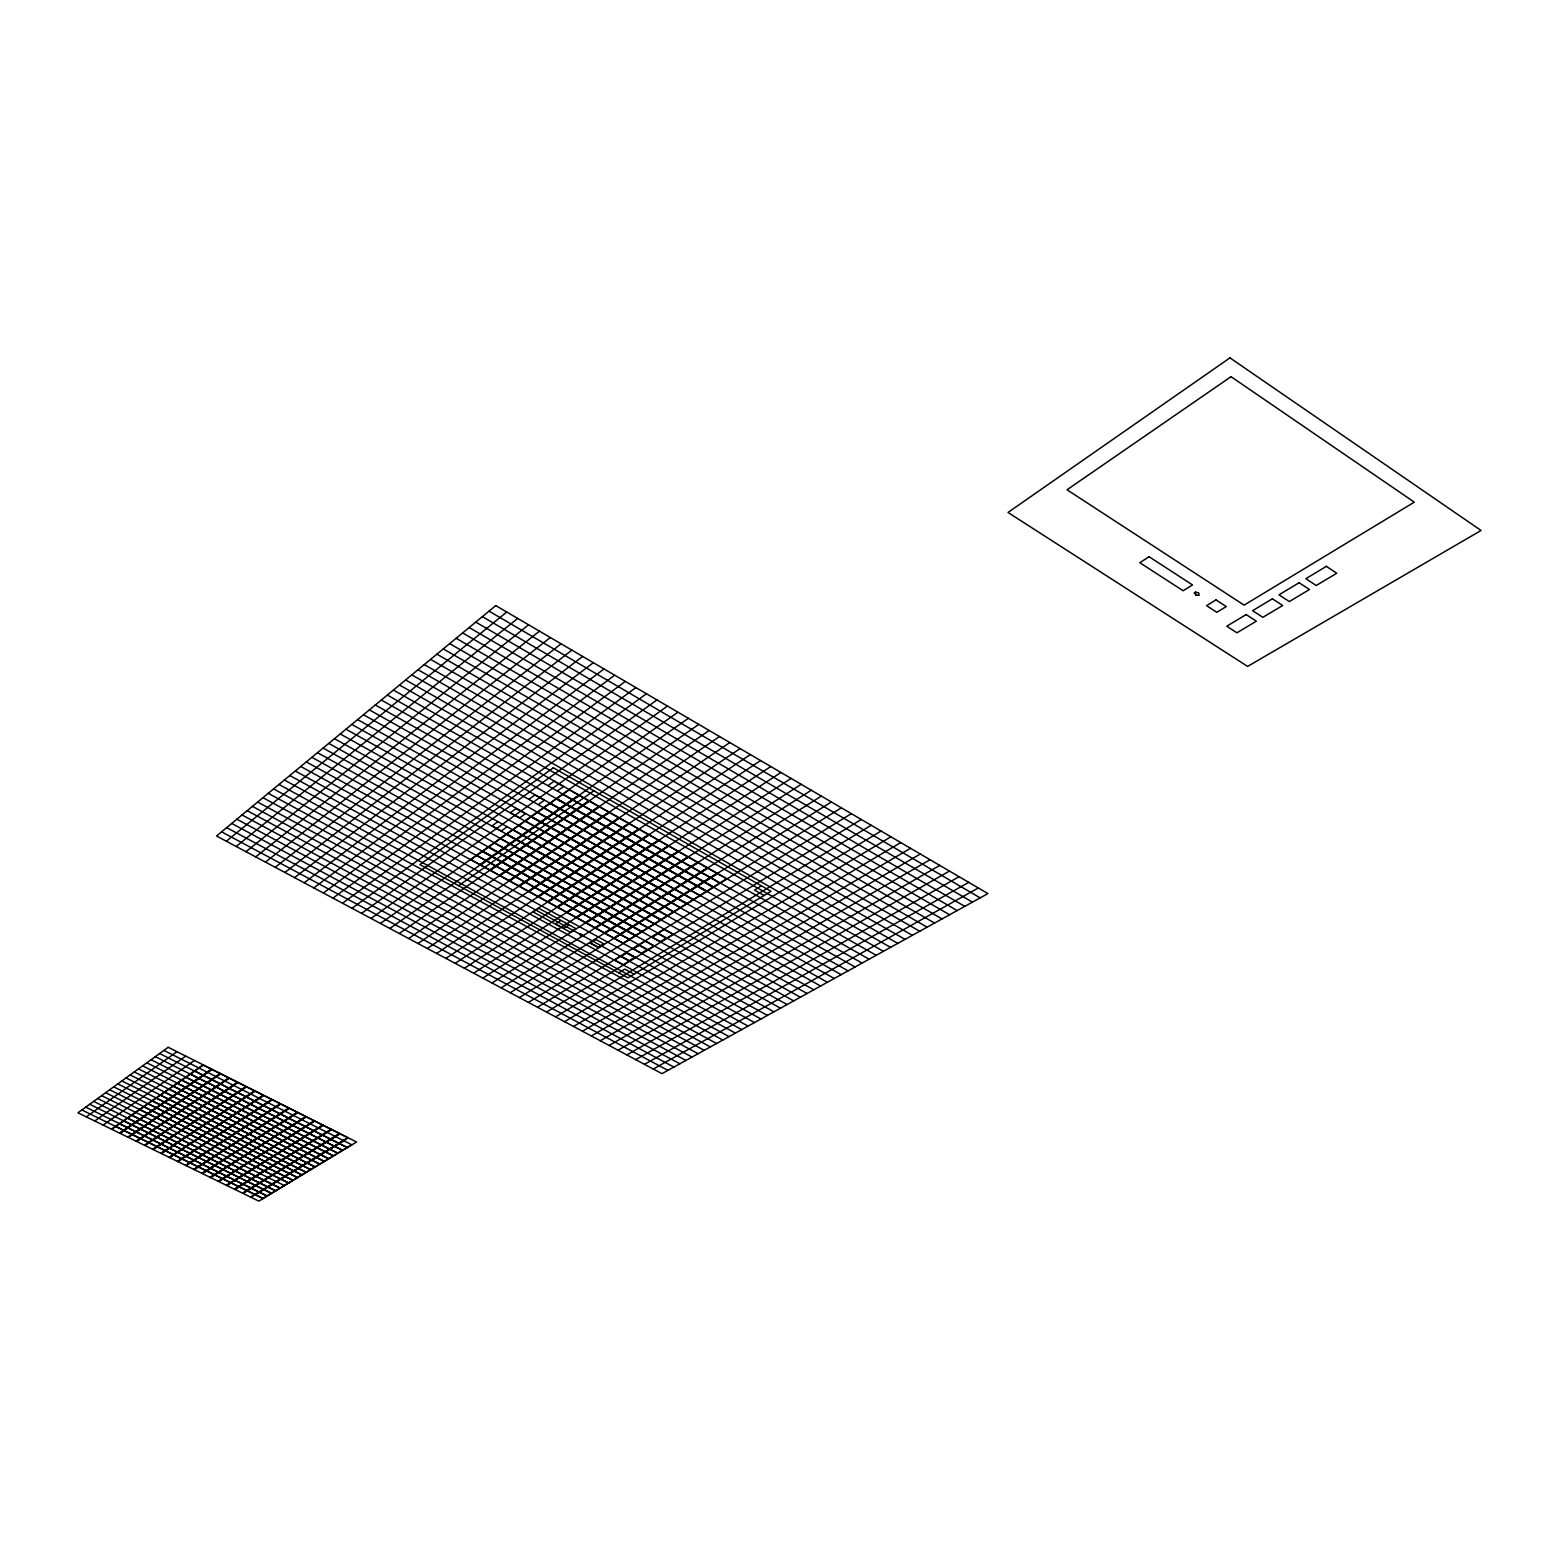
<?xml version="1.0" encoding="UTF-8"?>
<svg xmlns="http://www.w3.org/2000/svg" width="1559" height="1559" viewBox="0 0 1559 1559"><rect width="100%" height="100%" fill="white"/><g stroke="black" fill="none" stroke-linecap="round" stroke-linejoin="round"><path stroke-width="1.5" d="M226.367 841.236L506.733 612.024M236.189 846.479L517.666 618.416M245.971 851.701L528.579 624.808M255.734 856.904L539.453 631.161M265.478 862.108L550.288 637.514M275.202 867.291L561.104 643.848M284.888 872.475L571.88 650.142M294.554 877.62L582.618 656.436M304.2 882.764L593.336 662.711M313.827 887.909L604.015 668.947M323.415 893.015L614.675 675.183M332.983 898.12L625.295 681.4M342.532 903.226L635.877 687.597M352.042 908.293L646.439 693.774M168.216 1047.297L77.95 1112.795L258.833 1201.132L356.602 1142.006L168.197 1047.278M361.552 913.36L656.963 699.933M86.349 1116.887L176.966 1051.701M497.711 821.788L492.02 825.861L501.277 830.986L506.967 826.933M529.066 799.221L534.951 794.993L544.344 800.274L538.44 804.483M548.086 785.541L554.088 781.234L563.54 786.574L557.518 790.861M371.023 918.426L667.466 706.071M94.748 1120.999L185.716 1056.086M380.474 923.454L677.931 712.21M476.45 855.696L470.935 859.613L480.036 864.602L485.57 860.704M494.768 842.698L500.4 838.703L509.579 843.789L503.927 847.784M500.809 838.411L506.48 834.396L515.678 839.502L509.988 843.497M512.58 830.051L506.87 834.104L516.087 839.21L521.817 835.176M519.147 825.393L524.915 821.301M537.816 812.142L543.682 807.971L553.016 813.194L547.112 817.345M544.11 807.659L550.015 803.47L559.369 808.731L553.445 812.902M563.228 794.096L569.249 789.809L578.662 795.129L572.621 799.397M103.128 1125.072L194.446 1060.49M528.384 830.538L534.191 826.465M389.886 928.482L688.376 718.309M486.213 861.075L480.679 864.953L489.76 869.941L495.294 866.063M504.59 848.135L510.241 844.16L519.4 849.226L513.729 853.202M510.65 843.867L516.341 839.853L525.519 844.959L519.81 848.953M522.479 835.546L516.75 839.58L525.929 844.666L531.677 840.671M529.047 830.908L534.834 826.835M547.774 817.734L553.679 813.584L562.974 818.787L557.07 822.918M554.108 813.272L560.032 809.102L569.366 814.344L563.403 818.494M573.283 799.767L579.324 795.519L588.717 800.819L582.657 805.048M111.469 1129.164L203.157 1064.855M458.599 885.687L593.901 790.783M111.878 1129.203L115.58 1126.611M119.829 1123.63L123.551 1121.018M127.838 1118.017L131.619 1115.367M135.672 1112.522L131.872 1115.192L139.725 1119.05L143.525 1116.4M135.925 1112.346L139.745 1109.677L147.618 1113.555L143.798 1116.205M140.018 1109.482L143.837 1106.812L151.73 1110.71L147.891 1113.36M144.11 1106.617L147.949 1103.928M152.08 1101.024L148.222 1103.733L156.134 1107.631L160.012 1104.941M156.504 1097.906L160.402 1095.178L168.372 1099.134L164.455 1101.843M160.694 1094.983L164.611 1092.235L172.581 1096.191L168.645 1098.939M164.884 1092.041L168.82 1089.293M173.049 1086.311L169.093 1089.078L177.083 1093.054L181.058 1090.306M177.59 1083.135L181.585 1080.329M186.164 1077.113L190.198 1074.287M194.544 1071.247L190.49 1074.093L198.558 1078.126L202.631 1075.301M198.909 1068.188L194.836 1071.033L202.923 1075.086L206.996 1072.241M199.201 1067.973L203.294 1065.109L211.4 1069.182L207.289 1072.046M538.284 836.053L544.091 831.999M399.299 933.51L698.783 724.389M495.957 866.414L490.403 870.292L499.445 875.262L505.019 871.403M514.392 853.553L520.063 849.597L529.203 854.644L523.512 858.6M520.472 849.304L526.182 845.329L535.341 850.396L529.612 854.371M532.321 841.022L526.591 845.036L535.75 850.123L541.499 846.128M538.927 836.423L544.754 832.37M557.732 823.288L563.637 819.177L572.913 824.38L566.989 828.492M564.066 818.865L570.029 814.714L579.324 819.937L573.342 824.087M583.319 805.438L589.38 801.209L598.734 806.49L592.654 810.699M119.673 1133.003L123.375 1130.431M127.643 1127.469L131.385 1124.857M135.691 1121.856L139.472 1119.226M152.002 1110.515L155.861 1107.825M172.854 1095.996L176.81 1093.249M185.618 1087.13L189.613 1084.343M194.232 1081.147L198.266 1078.321M119.809 1133.237L211.849 1069.221M120.218 1133.276L123.941 1130.704M128.189 1127.742L131.93 1125.13M136.237 1122.149L140.018 1119.518M144.091 1116.673L140.291 1119.323L148.124 1123.182L151.944 1120.551M144.363 1116.497L148.183 1113.828L156.056 1117.706L152.217 1120.356M148.456 1113.652L152.295 1110.982L160.168 1114.86L156.329 1117.53M152.568 1110.787L156.426 1108.098M160.577 1105.214L156.699 1107.923L164.591 1111.82L168.489 1109.131M165.02 1102.135L168.937 1099.407L176.869 1103.343L172.952 1106.052M169.21 1099.212L173.146 1096.484L181.097 1100.44L177.161 1103.148M173.419 1096.289L177.375 1093.541M181.624 1090.579L177.648 1093.346L185.618 1097.302L189.613 1094.554M186.184 1087.422L190.198 1084.635M194.797 1081.42L198.85 1078.614M203.196 1075.574L199.143 1078.419L207.172 1082.433L211.264 1079.627M207.581 1072.534L203.488 1075.379L211.556 1079.413L215.668 1076.587M207.873 1072.339L211.985 1069.474L220.072 1073.547L215.96 1076.392M548.125 841.548L553.971 837.495M408.672 938.518L709.15 730.469M505.662 871.754L500.088 875.612L509.111 880.562L514.704 876.723M524.155 858.951L529.846 855.014L538.966 860.061L533.256 863.978M530.255 854.722L535.984 850.766L545.124 855.833L539.375 859.788M542.162 846.498L536.393 850.473L545.533 855.56L551.321 851.584M548.787 841.899L554.614 837.865M567.651 828.862L573.576 824.75L582.832 829.934L576.869 834.026M574.004 824.458L579.987 820.326L589.244 825.529L583.261 829.641M593.316 811.089L599.397 806.88L608.731 812.142L602.631 816.331M127.994 1137.076L131.716 1134.504M135.984 1131.561L139.745 1128.95M144.071 1125.988L147.852 1123.357M160.441 1114.685L164.319 1112.015M181.39 1100.245L185.346 1097.497M194.193 1091.397L198.207 1088.63M202.826 1085.434L206.899 1082.648M128.13 1137.291L220.521 1073.586M128.54 1137.349L132.262 1134.777M136.549 1131.815L140.31 1129.223M144.617 1126.261L148.417 1123.63M152.509 1120.824L148.69 1123.454L156.504 1127.293L160.343 1124.682M152.782 1120.629L156.602 1117.978L164.455 1121.856L160.616 1124.487M156.874 1117.803L160.733 1115.153L168.606 1119.031L164.728 1121.662M161.006 1114.958L164.884 1112.288M169.054 1109.404L165.157 1112.093L173.03 1115.991L176.946 1113.321M173.517 1106.325L177.434 1103.636L185.365 1107.553L181.429 1110.261M177.726 1103.441L181.662 1100.712L189.594 1104.649L185.638 1107.358M181.955 1100.518L185.911 1097.789M190.179 1094.847L186.203 1097.594L194.154 1101.55L198.149 1098.803M194.758 1091.69L198.773 1088.923M203.391 1085.727L207.464 1082.92M211.829 1079.919L207.756 1082.726L215.785 1086.74L219.877 1083.934M216.233 1076.879L212.121 1079.705L220.17 1083.739L224.301 1080.933M216.526 1076.684L220.657 1073.839L228.725 1077.893L224.593 1080.718M557.966 847.024L563.812 843.01M418.026 943.507L719.498 736.53M515.347 877.074L509.754 880.913L518.757 885.843L524.37 882.043M533.899 864.349L539.609 860.412L548.71 865.459L542.98 869.357M540.018 860.139L545.767 856.203L554.887 861.25L549.119 865.187M551.964 851.935L546.196 855.91L555.296 860.977L561.104 857.021M558.609 847.375L564.475 843.361M577.532 834.396L583.495 830.304L592.712 835.488L586.749 839.56M583.923 830.012L589.906 825.9L599.163 831.103L593.141 835.195M603.294 816.721L609.394 812.531L618.709 817.793L612.59 821.963M136.296 1141.13L140.018 1138.577M144.324 1135.634L148.086 1133.042M152.431 1130.08L156.231 1127.488M168.879 1118.836L172.757 1116.186M189.886 1104.454L193.862 1101.745M202.748 1095.665L206.782 1092.898M211.42 1089.741L215.493 1086.954M136.432 1141.344L229.154 1077.932M136.841 1141.402L140.583 1138.83M144.87 1135.907L148.651 1133.315M152.977 1130.353L156.796 1127.761M160.889 1124.955L157.069 1127.566L164.864 1131.405L168.703 1128.794M161.162 1124.76L165.02 1122.129L172.854 1125.988L168.996 1128.619M165.293 1121.934L169.151 1119.304L177.005 1123.162L173.127 1125.793M169.444 1119.109L173.322 1116.458M177.492 1113.594L173.595 1116.263L181.468 1120.141L185.385 1117.491M181.974 1110.534L185.93 1107.845L193.823 1111.762L189.867 1114.432M186.203 1107.65L190.159 1104.941L198.09 1108.878L194.115 1111.567M190.451 1104.746L194.427 1102.018M198.714 1099.095L194.719 1101.823L202.651 1105.779L206.665 1103.051M203.313 1095.958L207.347 1093.19M211.985 1090.014L216.058 1087.227M220.462 1084.226L216.35 1087.032L224.36 1091.047L228.471 1088.26M224.866 1081.205L220.754 1084.031L228.764 1088.046L232.915 1085.239M225.159 1081.011L229.309 1078.185L237.358 1082.238L233.207 1085.045M567.768 852.481L573.634 848.486M427.361 948.476L729.807 742.552M525.013 882.394L519.4 886.214L528.384 891.124L533.996 887.344M543.623 869.727L549.353 865.81L558.434 870.838L552.666 874.716M549.762 865.537L555.53 861.601L564.631 866.648L558.843 870.565M561.747 857.372L555.939 861.328L565.04 866.375L570.847 862.439M568.411 852.851L574.297 848.856M587.392 839.931L593.375 835.858L602.573 841.022L596.59 845.075M593.804 835.566L599.806 831.473L609.043 836.657L603.002 840.73M613.252 822.334L619.371 818.163L628.647 823.425L622.509 827.556M144.578 1145.163L148.319 1142.63M152.626 1139.707L156.426 1137.135M160.772 1134.192L164.591 1131.581M177.278 1122.987L181.175 1120.336M198.363 1108.683L202.358 1105.974M211.264 1099.933L215.317 1097.166M219.975 1094.009L224.067 1091.242M144.714 1145.397L237.786 1082.277M145.123 1145.436L148.885 1142.903M153.191 1139.98L156.972 1137.407M161.318 1134.465L165.157 1131.853M169.268 1129.067L165.429 1131.678L173.205 1135.498L177.063 1132.906M169.541 1128.891L173.4 1126.261L181.214 1130.119L177.336 1132.73M173.692 1126.085L177.57 1123.454L185.385 1127.313L181.507 1129.924M177.843 1123.259L181.74 1120.609M185.93 1117.764L182.013 1120.434L189.867 1124.292L193.803 1121.662M190.432 1114.724L194.388 1112.035L202.28 1115.952L198.305 1118.621M194.68 1111.84L198.656 1109.151L206.548 1113.068L202.573 1115.757M198.928 1108.956L202.923 1106.247M207.23 1103.324L203.216 1106.052L211.128 1109.989L215.161 1107.28M211.849 1100.206L215.902 1097.458M220.54 1094.301L224.652 1091.534M229.056 1088.533L224.944 1091.319L232.934 1095.334L237.065 1092.547M233.48 1085.532L229.348 1088.338L237.358 1092.352L241.509 1089.566M233.772 1085.337L237.923 1082.511L245.971 1086.565L241.801 1089.371M577.551 857.918L583.436 853.942M436.656 953.445L740.096 748.573M534.64 887.695L529.008 891.475L537.972 896.386L543.604 892.625M553.328 875.086L559.077 871.189L568.119 876.197L562.351 880.075M559.486 870.916L565.274 867.018L574.336 872.046L568.528 875.924M571.51 862.809L565.683 866.726L574.745 871.754L580.591 867.856M578.194 858.288L584.079 854.313M597.233 845.426L603.236 841.392L612.414 846.537L606.393 850.571M603.664 841.1L609.686 837.027L618.884 842.191L612.843 846.245M623.171 827.926L629.31 823.795L638.566 829.018L632.408 833.149M152.84 1149.217L156.602 1146.683M160.928 1143.76L164.728 1141.207M169.093 1138.265L172.932 1135.693M185.677 1127.118L189.594 1124.487M206.84 1112.873L210.855 1110.183M219.78 1104.162L223.853 1101.434M228.53 1098.296L232.642 1095.529M152.977 1149.431L246.4 1086.604M153.386 1149.47L157.147 1146.937M161.473 1144.033L165.293 1141.48M169.658 1138.538L173.497 1135.965M177.629 1133.179L173.77 1135.77L181.546 1139.59L185.404 1137.018M177.901 1133.003L181.779 1130.392L189.574 1134.231L185.677 1136.823M182.052 1130.197L185.95 1127.586L193.764 1131.444L189.847 1134.056M186.223 1127.391L190.14 1124.76M194.349 1121.934L190.432 1124.585L198.246 1128.443L202.202 1125.812M198.87 1118.894L202.845 1116.225L210.718 1120.122L206.723 1122.792M203.118 1116.03L207.113 1113.36L215.006 1117.277L210.991 1119.947M207.405 1113.165L211.42 1110.456M215.727 1107.572L211.693 1110.281L219.605 1114.198L223.639 1111.509M220.345 1104.454L224.418 1101.726M229.095 1098.569L233.207 1095.821M237.631 1092.84L233.499 1095.607L241.47 1099.602L245.62 1096.834M242.074 1089.858L237.923 1092.645L245.913 1096.64L250.083 1093.872M242.366 1089.644L246.536 1086.837L254.565 1090.871L250.375 1093.677M587.295 863.355L593.199 859.399M445.952 958.395L750.347 754.575M544.247 892.976L538.615 896.737L547.54 901.648L553.192 897.887M562.994 880.426L568.762 876.567L577.785 881.556L571.997 885.395M569.171 876.275L574.979 872.397L584.021 877.405L578.194 881.283M581.234 868.207L575.388 872.124L584.43 877.132L590.296 873.254M587.938 863.725L593.843 859.769M607.055 850.922L613.057 846.907L622.216 852.032L616.175 856.047M613.486 846.615L619.547 842.562L628.706 847.726L622.645 851.76M633.051 833.519L639.209 829.388L648.447 834.611L642.269 838.723M161.084 1153.231L164.864 1150.717M169.21 1147.814L173.03 1145.28M177.414 1142.357L181.253 1139.785M194.037 1131.249L197.974 1128.638M215.278 1117.082L219.312 1114.393M228.277 1108.41L232.369 1105.682M237.046 1102.564L241.177 1099.797M161.22 1153.465L254.994 1090.93M161.629 1153.504L165.41 1150.99M169.756 1148.087L173.575 1145.553M177.96 1142.63L181.818 1140.058M185.969 1137.291L182.091 1139.863L189.847 1143.682L193.725 1141.11M186.242 1137.096L190.14 1134.504L197.915 1138.343L193.998 1140.915M190.412 1134.328L194.31 1131.717L202.105 1135.556L198.188 1138.148M194.602 1131.522L198.519 1128.911M202.748 1126.085L198.811 1128.716L206.626 1132.575L210.582 1129.963M207.289 1123.065L211.264 1120.414L219.117 1124.312L215.123 1126.943M211.556 1120.219L215.571 1117.55L223.424 1121.447L219.41 1124.117M215.844 1117.355L219.877 1114.666M224.204 1111.781L220.17 1114.49L228.043 1118.407L232.096 1115.718M228.842 1108.683L232.934 1105.974M237.631 1102.837L241.742 1100.089M246.186 1097.127L242.035 1099.894L250.005 1103.869L254.156 1101.122M250.648 1094.145L246.478 1096.932L254.448 1100.927L258.638 1098.16M250.941 1093.95L255.13 1091.164L263.14 1095.178L258.93 1097.965M597.019 868.772L602.943 864.836M455.209 963.345L760.578 760.558M553.835 898.237L548.164 901.998L557.07 906.87L562.76 903.148M572.64 885.746L578.428 881.907L587.412 886.896L581.604 890.715M578.837 881.634L584.664 877.775L593.667 882.764L587.84 886.623M590.939 873.605L585.073 877.483L594.096 882.491L599.962 878.633M597.662 869.143L603.586 865.206M616.838 856.417L622.859 852.403L631.999 857.528L625.938 861.523M623.288 852.11L629.368 848.096L638.508 853.241L632.428 857.236M642.932 839.093L649.109 834.981L658.307 840.204L652.11 844.276M169.327 1157.265L173.107 1154.751M177.473 1151.867L181.292 1149.334M185.696 1146.411L189.574 1143.858M202.397 1135.381L206.334 1132.769M223.716 1121.272L227.75 1118.602M236.754 1112.639L240.865 1109.93M245.562 1106.812L249.693 1104.064M169.463 1157.48L263.568 1095.236M169.873 1157.519L173.653 1155.024M178.018 1152.14L181.857 1149.607M186.242 1146.683L190.12 1144.131M194.29 1141.383L190.393 1143.955L198.129 1147.755L202.027 1145.202M194.563 1141.188L198.461 1138.616L206.236 1142.435L202.319 1145.008M198.753 1138.421L202.67 1135.829L210.446 1139.668L206.509 1142.26M202.943 1135.654L206.899 1133.042M211.128 1130.236L207.172 1132.847L214.967 1136.706L218.942 1134.095M215.688 1127.235L219.683 1124.585L227.517 1128.463L223.502 1131.093M219.975 1124.39L223.989 1121.739L231.843 1125.637L227.809 1128.287M224.282 1121.545L228.316 1118.875M232.661 1115.991L228.608 1118.68L236.481 1122.597L240.554 1119.927M237.319 1112.912L241.431 1110.203M246.127 1107.085L250.278 1104.357M254.721 1101.414L250.57 1104.162L258.502 1108.137L262.672 1105.389M259.203 1098.452L255.013 1101.219L262.984 1105.195L267.174 1102.447M259.496 1098.257L263.705 1095.47L271.675 1099.485L267.466 1102.252M606.724 874.17L612.668 870.253M464.446 968.275L770.789 766.521M563.384 903.499L557.713 907.221L566.599 912.093L572.289 908.39M582.248 891.066L588.055 887.246L597.039 892.216L591.212 896.016M588.484 886.974L594.31 883.135L603.314 888.123L597.448 891.943M600.605 878.984L594.739 882.862L603.723 887.851L609.627 883.992M607.367 874.541L613.311 870.624M626.582 861.874L632.642 857.898L641.743 863.004L635.682 866.96M633.071 857.606L639.171 853.591L648.291 858.736L642.172 862.712M652.773 844.647L658.97 840.574L668.148 845.757L661.932 849.811M177.531 1161.28L181.331 1158.766M185.716 1155.901L189.555 1153.387M193.979 1150.484L197.857 1147.931M210.738 1139.493L214.694 1136.881M232.135 1125.442L236.189 1122.792M245.211 1116.848L249.323 1114.159M254.059 1111.06L258.209 1108.332M177.668 1161.494L272.123 1099.524M178.077 1161.533L181.896 1159.039M186.262 1156.174L190.101 1153.641M194.524 1150.756L198.402 1148.204M202.592 1145.456L198.675 1148.028L206.412 1151.809L210.309 1149.275M202.865 1145.28L206.782 1142.708L214.538 1146.528L210.601 1149.08M207.055 1142.533L211.011 1139.941L218.767 1143.78L214.811 1146.352M211.283 1139.765L215.239 1137.174M219.507 1134.367L215.532 1136.979L223.307 1140.818L227.283 1138.226M224.067 1131.386L228.082 1128.735L235.896 1132.614L231.862 1135.244M228.374 1128.56L232.408 1125.91L240.242 1129.807L236.189 1132.438M232.681 1125.715L236.734 1123.065M241.099 1120.2L237.026 1122.87L244.88 1126.767L248.972 1124.117M245.776 1117.14L249.888 1114.432M254.624 1111.333L258.775 1108.605M263.237 1105.682L259.067 1108.41L266.998 1112.385L271.188 1109.657M267.739 1102.739L263.549 1105.487L271.48 1109.462L275.69 1106.715M268.031 1102.544L272.26 1099.777L280.211 1103.772L275.982 1106.52M616.39 879.568L622.353 875.671M473.663 973.186L780.942 772.484M572.913 908.722L567.223 912.444L576.089 917.316L581.799 913.613M591.835 896.367L597.662 892.566L606.626 897.516L600.78 901.316M598.091 892.294L603.957 888.474L612.921 893.443L607.036 897.263M610.271 884.343L604.366 888.201L613.33 893.171L619.254 889.351M617.033 879.919L622.996 876.022M636.325 867.33L642.386 863.374L651.467 868.46L645.387 872.397M642.834 863.082L648.934 859.087L658.034 864.212L651.915 868.188M662.575 850.181L668.792 846.128L677.951 851.311L671.715 855.345M560.753 920.531L555.55 923.941L563.715 928.404L568.957 925.013M185.735 1165.275L189.555 1162.78M193.94 1159.935L197.798 1157.421M202.222 1154.537L206.119 1152.004M219.04 1143.585L223.015 1141.013M240.515 1129.612L244.588 1126.962M253.669 1121.057L257.781 1118.368M262.516 1115.289L266.686 1112.58M185.872 1165.489L280.659 1103.811M186.281 1165.547L190.101 1163.053M194.485 1160.188L198.344 1157.694M202.767 1154.81L206.665 1152.276M210.874 1149.548L206.957 1152.082L214.655 1155.882L218.591 1153.348M211.147 1149.353L215.084 1146.8L222.82 1150.6L218.864 1153.153M215.356 1146.625L219.312 1144.053L227.068 1147.872L223.093 1150.425M219.605 1143.858L223.561 1141.285M227.848 1138.499L223.853 1141.091L231.609 1144.93L235.623 1142.338M232.427 1135.517L236.461 1132.906L244.256 1136.764L240.222 1139.376M236.734 1132.711L240.788 1130.08L248.602 1133.958L244.549 1136.589M241.08 1129.885L245.153 1127.235M249.518 1124.39L245.445 1127.06L253.279 1130.938L257.371 1128.307M254.214 1121.35L258.346 1118.66M263.081 1115.581L267.252 1112.853M271.753 1109.95L267.563 1112.658L275.456 1116.614L279.665 1113.906M276.255 1107.007L272.046 1109.755L279.957 1113.711L284.186 1110.982M276.547 1106.812L280.776 1104.064L288.727 1108.059L284.479 1110.787M626.036 884.947L632.019 881.069M482.842 978.097L791.095 778.409M582.423 913.964L576.713 917.647L585.56 922.499L591.29 918.816M601.404 901.667L607.25 897.887L616.175 902.817L610.31 906.597M607.679 897.614L613.544 893.794L622.489 898.764L616.604 902.544M619.878 889.702L613.973 893.521L622.918 898.491L628.842 894.671M626.679 885.298L632.662 881.42M646.03 872.767L652.11 868.831L661.172 873.897L655.072 877.834M652.558 868.538L658.678 864.582L667.759 869.669L661.601 873.625M672.358 855.716L678.594 851.682L687.733 856.846L681.478 860.86M193.901 1169.269L197.74 1166.795M202.144 1163.949L206.022 1161.455M210.465 1158.571L214.382 1156.057M227.341 1147.677L231.336 1145.105M248.894 1133.763L252.987 1131.132M262.087 1125.267L266.219 1122.577M270.974 1119.518L275.163 1116.809M194.037 1169.484L289.175 1108.098M194.446 1169.542L198.285 1167.067M202.689 1164.222L206.567 1161.708M211.011 1158.844L214.928 1156.33M219.137 1153.602L215.2 1156.135L222.898 1159.915L226.835 1157.402M219.41 1153.426L223.366 1150.873L231.083 1154.673L227.107 1157.226M223.639 1150.698L227.614 1148.145L235.331 1151.945L231.356 1154.498M227.887 1147.95L231.882 1145.378M236.169 1142.611L232.174 1145.202L239.911 1149.022L243.925 1146.45M240.768 1139.648L244.802 1137.037L252.597 1140.896L248.544 1143.507M245.094 1136.862L249.167 1134.231L256.962 1138.109L252.889 1140.72M249.459 1134.056L253.532 1131.405M257.937 1128.58L253.825 1131.23L261.639 1135.108L265.751 1132.477M262.633 1125.54L266.784 1122.87M271.539 1119.791L275.729 1117.101M280.23 1114.198L276.021 1116.907L283.913 1120.863L288.123 1118.154M284.751 1111.275L280.523 1114.003L288.434 1117.959L292.663 1115.25M285.044 1111.08L289.292 1108.332L297.223 1112.327L292.975 1115.055M635.663 890.306L641.665 886.447M492.02 982.988L801.19 784.333M591.913 919.167L586.184 922.85L594.992 927.683L600.741 924.019M610.953 906.948L616.818 903.168L625.724 908.098L619.839 911.859M617.228 902.895L623.132 899.114L632.058 904.064L626.133 907.825M629.485 895.041L623.561 898.841L632.467 903.791L638.43 900.011M636.306 890.657L642.308 886.798M655.715 878.185L661.815 874.268L670.838 879.334L664.719 883.232M662.244 873.995L668.402 870.039L677.444 875.125L671.286 879.062M682.121 861.231L688.376 857.216L697.477 862.361L691.202 866.356M202.066 1173.264L205.924 1170.79M210.329 1167.964L214.226 1165.469M218.689 1162.605L222.606 1160.11M235.623 1151.77L239.618 1149.217M257.254 1137.914L261.347 1135.303M270.487 1129.457L274.637 1126.787M279.412 1123.727L283.602 1121.038M202.202 1173.479L297.652 1112.366M202.612 1173.518L206.451 1171.062M210.874 1168.217L214.772 1165.742M219.234 1162.878L223.151 1160.364M227.38 1157.674L223.444 1160.188L231.102 1163.969L235.058 1161.455M227.653 1157.48L231.628 1154.946L239.326 1158.746L235.351 1161.26M231.901 1154.771L235.896 1152.218L243.594 1156.037L239.599 1158.571M236.169 1152.043L240.164 1149.49M244.471 1146.722L240.456 1149.295L248.193 1153.114L252.207 1150.561M249.089 1143.78L253.143 1141.169L260.918 1145.027L256.845 1147.619M253.435 1140.993L257.508 1138.382L265.303 1142.24L261.21 1144.852M257.8 1138.187L261.912 1135.576M266.316 1132.75L262.204 1135.381L269.999 1139.259L274.131 1136.647M271.052 1129.729L275.202 1127.06M279.977 1124.02L284.167 1121.33M288.688 1118.427L284.479 1121.135L292.332 1125.072L296.561 1122.383M293.228 1115.523L288.98 1118.251L296.873 1122.188L301.121 1119.498M293.54 1115.328L297.788 1112.619L305.7 1116.595L301.433 1119.304M645.251 895.646L651.272 891.806M501.16 987.86L811.284 790.218M601.365 924.37L595.616 928.034L604.405 932.847L610.173 929.203M620.463 912.21L626.348 908.449L635.234 913.379L629.329 917.101M626.776 908.176L632.681 904.415L641.587 909.345L635.643 913.106M639.054 900.361L633.11 904.142L642.016 909.092L647.979 905.311M645.894 895.996L651.915 892.157M665.362 883.602L671.481 879.705L680.484 884.752L674.345 888.63M671.929 879.412L678.087 875.495L687.11 880.562L680.932 884.479M691.845 866.726L698.12 862.731L707.201 867.856L700.907 871.832M210.212 1177.24L214.07 1174.784M218.513 1171.959L222.411 1169.484M226.893 1166.639L230.829 1164.144M243.886 1155.843L247.9 1153.29M265.595 1142.065L269.707 1139.454M278.866 1133.627L283.036 1130.977M287.83 1127.936L292.04 1125.267M210.348 1177.454L306.129 1116.634M210.757 1177.493L214.616 1175.038M219.059 1172.232L222.956 1169.757M227.439 1166.911L231.375 1164.417M235.604 1161.728L231.648 1164.222L239.306 1167.983L243.282 1165.489M235.896 1161.533L239.872 1159.019L247.55 1162.8L243.555 1165.314M240.144 1158.844L244.139 1156.291L251.837 1160.091L247.842 1162.624M244.432 1156.115L248.446 1153.563M252.772 1150.834L248.738 1153.387L256.436 1157.187L260.489 1154.654M257.391 1147.892L261.464 1145.3L269.22 1149.139L265.127 1151.731M261.756 1145.124L265.848 1142.513L273.624 1146.372L269.512 1148.964M266.141 1142.338L270.253 1139.726M274.676 1136.92L270.545 1139.532L278.32 1143.41L282.471 1140.798M279.431 1133.9L283.602 1131.269M288.376 1128.229L292.605 1125.54M297.126 1122.675L292.897 1125.364L300.751 1129.281L304.999 1126.611M301.686 1119.771L297.438 1122.48L305.291 1126.416L309.559 1123.727M301.998 1119.576L306.266 1116.868L314.158 1120.843L309.871 1123.532M654.838 900.985L660.86 897.166M510.28 992.732L821.32 796.103M610.797 929.554L605.048 933.198L613.817 938.011L619.586 934.387M629.972 917.452L635.858 913.73L644.724 918.621L638.8 922.343M636.286 913.457L642.211 909.696L651.097 914.626L645.134 918.368M648.602 905.662L642.639 909.443L651.506 914.353L657.508 910.612M655.462 901.336L661.503 897.516M674.989 889L681.127 885.103L690.111 890.15L683.953 894.009M681.575 884.83L687.753 880.932L696.756 885.98L690.559 889.877M701.55 872.202L707.844 868.227L716.906 873.352L710.592 877.308M595.538 939.57L590.257 942.903L598.364 947.326L603.664 944.013M218.338 1181.196L222.216 1178.76M226.659 1175.954L230.576 1173.498M235.078 1170.653L239.014 1168.178M252.129 1159.915L256.163 1157.382M273.916 1146.196L278.028 1143.604M287.226 1137.797L291.416 1135.166M296.229 1132.146L300.439 1129.476M218.474 1181.43L314.587 1120.882M218.884 1181.469L222.762 1179.033M227.205 1176.227L231.122 1173.752M235.623 1170.926L239.56 1168.432M243.828 1165.762L239.852 1168.256L247.491 1172.017L251.467 1169.523M244.1 1165.586L248.095 1163.072L255.754 1166.853L251.759 1169.347M248.388 1162.897L252.383 1160.364L260.061 1164.144L256.046 1166.658M252.675 1160.188L256.709 1157.655M261.035 1154.927L257.001 1157.46L264.679 1161.26L268.752 1158.727M265.693 1152.004L269.765 1149.431L277.502 1153.251L273.41 1155.823M270.058 1149.236L274.17 1146.644L281.926 1150.503L277.794 1153.075M274.462 1146.469L278.593 1143.877M283.036 1141.071L278.886 1143.682L286.642 1147.541L290.812 1144.949M287.791 1138.07L291.981 1135.439M296.775 1132.419L301.004 1129.749M305.564 1126.884L301.316 1129.573L309.15 1133.49L313.398 1130.821M310.124 1124.02L305.856 1126.709L313.71 1130.626L317.997 1127.956M310.436 1123.825L314.723 1121.116L322.596 1125.072L318.289 1127.761M664.368 906.286L670.428 902.505M519.381 997.585L831.356 801.969M620.209 934.737L614.441 938.362L623.171 943.156L628.979 939.551M639.424 922.675L645.348 918.972L654.176 923.863L648.252 927.547M645.777 918.699L651.72 914.977L660.568 919.888L654.605 923.591M658.132 910.963L652.149 914.704L660.997 919.615L666.999 915.893M665.011 906.656L671.072 902.856M684.596 894.379L690.754 890.501L699.718 895.529L693.521 899.387M691.202 890.228L697.399 886.35L706.363 891.397L700.147 895.256M711.235 877.659L717.549 873.703L726.572 878.828L720.258 882.764M226.445 1185.171L230.342 1182.735M234.805 1179.949L238.722 1177.493M243.243 1174.668L247.199 1172.193M260.353 1163.969L264.387 1161.455M282.218 1150.308L286.349 1147.736M295.586 1141.967L299.776 1139.337M304.609 1136.336L308.838 1133.685M226.581 1185.386L323.025 1125.13M226.99 1185.425L230.868 1182.989M235.351 1180.202L239.268 1177.747M243.789 1174.94L247.745 1172.465M252.012 1169.796L248.037 1172.29L255.657 1176.032L259.651 1173.557M252.305 1169.62L256.3 1167.106L263.958 1170.887L259.944 1173.381M256.592 1166.931L260.606 1164.417L268.265 1168.198L264.231 1170.712M260.899 1164.242L264.952 1161.728M269.298 1159L265.225 1161.533L272.903 1165.333L276.976 1162.8M273.955 1156.096L278.048 1153.524L285.765 1157.363L281.653 1159.915M278.34 1153.348L282.471 1150.776L290.208 1154.615L286.057 1157.168M282.764 1150.6L286.895 1148.009M291.358 1145.222L287.207 1147.814L294.943 1151.672L299.114 1149.08M296.132 1142.24L300.341 1139.61M305.155 1136.608L309.403 1133.958M313.963 1131.113L309.695 1133.763L317.51 1137.68L321.797 1135.03M318.543 1128.248L314.275 1130.918L322.089 1134.835L326.396 1132.185M318.854 1128.053L323.161 1125.364L331.015 1129.32L326.708 1131.99M673.897 911.586L679.977 907.825M528.462 1002.418L841.353 807.815M238.449 1186.691L234.532 1189.108L331.443 1129.359M242.931 1183.924L246.868 1181.469M251.389 1178.662L255.364 1176.207M268.557 1168.022L272.611 1165.508M290.5 1154.439L294.651 1151.848M303.908 1146.118L308.117 1143.507M312.95 1140.506L317.218 1137.875M235.078 1189.381L238.975 1186.964M243.457 1184.177L247.413 1181.741M251.934 1178.935L255.91 1176.46M260.197 1173.81L256.202 1176.285L263.802 1180.027L267.817 1177.571M260.47 1173.635L264.504 1171.16L272.123 1174.901L268.09 1177.396M264.777 1170.965L268.811 1168.471L276.469 1172.251L272.416 1174.726M269.103 1168.295L273.156 1165.781M277.521 1163.072L273.449 1165.606L281.107 1169.386L285.2 1166.873M282.198 1160.188L286.33 1157.635L294.027 1161.455L289.896 1163.988M286.622 1157.441L290.753 1154.888L298.471 1158.727L294.32 1161.26M291.046 1154.712L295.197 1152.14M299.679 1149.353L295.489 1151.945L303.226 1155.784L307.415 1153.212M304.453 1146.391L308.682 1143.78M313.515 1140.779L317.763 1138.148M322.343 1135.303L318.075 1137.953L325.87 1141.87L330.157 1139.22M326.961 1132.458L322.655 1135.127L330.469 1139.044L334.776 1136.394M327.254 1132.263L331.58 1129.593L339.414 1133.529L335.088 1136.199M537.524 1007.25L851.311 813.642M633.656 948.671L639.073 945.339L647.16 949.782L641.743 953.095M652.48 937.056L657.976 933.666L666.122 938.167L660.607 941.539M242.6 1193.064L246.536 1190.647M251.018 1187.88L254.974 1185.444M259.515 1182.657L263.51 1180.202M276.761 1172.076L280.815 1169.562M298.763 1158.532L302.933 1155.979M312.209 1150.269L316.438 1147.658M321.29 1144.676L325.558 1142.045M242.736 1193.278L339.862 1133.588M243.146 1193.317L247.063 1190.92M251.564 1188.153L255.52 1185.717M260.061 1182.93L264.056 1180.475M268.362 1177.824L264.348 1180.299L271.929 1184.022L275.962 1181.566M268.635 1177.649L272.669 1175.174L280.289 1178.935L276.235 1181.391M272.961 1174.999L277.015 1172.504L284.634 1176.285L280.581 1178.76M277.307 1172.329L281.361 1169.835M285.745 1167.145L281.653 1169.659L289.292 1173.44L293.404 1170.926M290.442 1164.261L294.573 1161.728L302.251 1165.528L298.12 1168.061M294.865 1161.533L299.016 1159L306.714 1162.819L302.543 1165.352M299.309 1158.805L303.479 1156.252M307.961 1153.485L303.771 1156.057L311.488 1159.896L315.678 1157.343M312.774 1150.542L317.003 1147.931M321.856 1144.949L326.123 1142.338M330.722 1139.512L326.435 1142.143L334.211 1146.04L338.517 1143.41M335.341 1136.667L331.034 1139.317L338.829 1143.234L343.136 1140.584M335.653 1136.472L339.979 1133.822L347.793 1137.758L343.448 1140.409M546.546 1012.083L861.25 819.469M250.668 1197L254.604 1194.603M259.106 1191.836L263.081 1189.42M267.641 1186.652L271.636 1184.197M284.927 1176.09L289 1173.615M307.006 1162.624L311.196 1160.091M320.511 1154.401L324.759 1151.809M329.612 1148.847L333.899 1146.216M250.804 1197.215L348.242 1137.797M618.748 972.835L624.847 969.113L634.065 974.141M761.396 885.843L754.517 890.053L764.105 895.49M259.651 1192.109L263.627 1189.692M268.167 1186.906L272.182 1184.47M276.489 1181.839L272.474 1184.294L280.035 1188.016L284.069 1185.581M276.781 1181.664L280.834 1179.189L288.415 1182.95L284.362 1185.405M281.107 1179.013L285.18 1176.538L292.8 1180.299L288.707 1182.774M285.472 1176.363L289.545 1173.869M293.949 1171.199L289.838 1173.693L297.477 1177.474L301.589 1174.979M298.665 1168.334L302.797 1165.801L310.475 1169.601L306.305 1172.115M303.089 1165.625L307.259 1163.092L314.937 1166.892L310.767 1169.425M307.552 1162.897L311.742 1160.364M316.243 1157.616L312.034 1160.169L319.731 1164.008L323.941 1161.455M321.057 1154.673L325.305 1152.082M330.177 1149.119L334.464 1146.508M339.063 1143.682L334.756 1146.313L342.532 1150.211L346.839 1147.599M343.701 1140.876L339.375 1143.507L347.15 1147.405L351.496 1144.774M555.569 1016.877L871.169 825.257M267.174 1195.792L271.169 1193.395M275.729 1190.628L279.743 1188.192M293.073 1180.124L297.184 1177.649M315.23 1166.717L319.439 1164.183M328.774 1158.512L333.041 1155.94M337.933 1152.997L342.22 1150.386M564.553 1021.691L881.049 831.044M573.517 1026.465L890.891 836.813M582.462 1031.24L900.732 842.562M591.387 1035.994L910.514 848.291M600.293 1040.749L920.297 854.001M609.16 1045.485L930.041 859.711M618.027 1050.22L939.746 865.401M626.854 1054.917L949.45 871.072M635.682 1059.633L959.097 876.723M644.471 1064.329L968.743 882.355M653.24 1069.006L978.35 887.987M85.764 1107.124L267.31 1196.006M81.847 1109.95L263.062 1198.579M97.613 1098.51L280.172 1188.231M93.657 1101.395L275.865 1190.842M89.701 1104.259L271.578 1193.434M113.71 1086.837L297.594 1177.688M109.656 1089.78L293.209 1180.338M105.622 1092.703L288.844 1182.989M101.608 1095.607L284.498 1185.62M125.967 1077.932L310.884 1169.659M121.855 1080.913L306.441 1172.349M117.782 1083.875L301.998 1175.018M138.42 1068.889L324.369 1161.494M134.249 1071.929L319.848 1164.222M130.099 1074.93L315.366 1166.95M151.048 1059.73L338.05 1153.212M146.819 1062.809L333.47 1155.999M142.61 1065.849L328.91 1158.746M163.87 1050.415L351.925 1144.832M159.583 1053.533L347.287 1147.638M155.315 1056.632L342.649 1150.445M231.726 823.444L679.899 1063.784M226.64 827.634L673.897 1067.097M221.553 831.824L667.934 1070.39M242.015 814.948L692.001 1057.08M236.851 819.216L685.921 1060.432M252.422 806.373L704.22 1050.337M247.199 810.68L698.101 1053.728M262.945 797.682L716.594 1043.497M257.664 802.047L710.397 1046.927M278.964 784.469L735.4 1033.11M273.585 788.893L729.086 1036.599M268.245 793.297L722.83 1040.048M289.799 775.525L748.106 1026.095M284.362 780.007L741.733 1029.603M300.77 766.482L760.948 1018.982M295.275 771.023L754.498 1022.548M311.858 757.323L773.946 1011.81M306.305 761.922L767.437 1015.416M323.083 748.067L787.081 1004.542M317.451 752.705L780.494 1008.186M334.464 738.693L800.371 997.214M328.754 743.39L793.706 1000.897M345.962 729.203L813.817 989.79M340.193 733.958L807.075 993.512M357.596 719.595L827.4 982.267M351.769 724.409L820.599 986.029M369.386 709.871L841.158 974.667M363.481 714.743L834.26 978.487M381.312 700.01L855.073 966.989M375.329 704.96L848.096 970.848M393.394 690.052L869.143 959.214M387.334 695.041L862.088 963.111M405.632 679.958L883.388 951.341M399.494 685.025L876.236 955.297M418.026 669.727L897.789 943.39M411.81 674.872L890.559 947.385M430.557 659.379L912.366 935.322M424.282 664.582L905.058 939.375M443.263 648.914L927.118 927.176M436.89 654.156L919.713 931.269M456.144 638.294L942.045 918.933M449.674 643.614L934.562 923.064M462.633 632.935L949.587 914.763M475.748 622.099L964.787 906.383M469.181 627.536L957.148 910.592M489.039 611.147L980.163 897.867M482.374 616.643L972.446 902.135M495.762 605.594L216.526 835.994L661.99 1073.664L987.919 893.58L495.762 605.594M553.348 767.769L419.897 864.602L627.965 977.844L771.023 891.3L553.328 767.769M516.165 808.497L510.378 812.668L519.693 817.851L525.48 813.72L516.165 808.497M482.394 851.487L476.84 855.423L485.96 860.432L491.514 856.515L482.394 851.487M488.357 847.258L482.783 851.214L491.923 856.242L497.496 852.305L488.357 847.258M494.359 842.99L488.747 846.966L497.906 852.013L503.538 848.057L494.359 842.99M518.738 825.685L512.989 829.758L522.226 834.883L527.975 830.83L518.738 825.685M531.132 816.877L525.325 821.008L534.601 826.173L540.427 822.08L531.132 816.877M537.387 812.434L531.541 816.585L540.837 821.768L546.702 817.657L537.387 812.434M556.388 798.949L550.444 803.177L559.798 808.419L565.761 804.23L556.388 798.949M562.799 794.388L556.816 798.637L566.19 803.918L572.192 799.689L562.799 794.388M492.176 856.885L486.603 860.782L495.704 865.791L501.277 861.893L492.176 856.885M498.159 852.656L492.566 856.593L501.667 861.62L507.279 857.703L498.159 852.656M504.181 848.427L498.549 852.383L507.688 857.411L513.32 853.475L504.181 848.427M528.637 831.2L522.889 835.254L532.087 840.379L537.855 836.345L528.637 831.2M541.09 822.45L535.263 826.543L544.5 831.707L550.346 827.615L541.09 822.45M547.365 818.027L541.499 822.139L550.756 827.322L556.641 823.23L547.365 818.027M566.424 804.6L560.461 808.809L569.776 814.051L575.778 809.862L566.424 804.6M572.855 800.079L566.852 804.308L576.206 809.569L582.228 805.36L572.855 800.079M119.556 1123.825L115.853 1126.436L123.648 1130.236L127.37 1127.644L119.556 1123.825M127.565 1118.212L123.824 1120.843L131.658 1124.663L135.419 1122.051L127.565 1118.212M156.231 1098.101L152.353 1100.829L160.285 1104.746L164.182 1102.038L156.231 1098.101M177.317 1083.33L173.341 1086.116L181.331 1090.092L185.326 1087.325L177.317 1083.33M185.891 1077.308L181.877 1080.134L189.906 1084.148L193.94 1081.342L185.891 1077.308M501.92 862.244L496.347 866.141L505.408 871.13L511.001 867.252L501.92 862.244M507.942 858.054L502.329 861.971L511.41 866.979L517.042 863.082L507.942 858.054M513.983 853.825L508.331 857.781L517.432 862.79L523.103 858.873L513.983 853.825M538.518 836.715L532.749 840.73L541.928 845.835L547.716 841.821L538.518 836.715M551.009 827.985L545.163 832.077L554.38 837.222L560.246 833.149L551.009 827.985M557.304 823.6L551.418 827.693L560.655 832.857L566.56 828.784L557.304 823.6M576.44 810.232L570.438 814.422L579.753 819.644L585.755 815.493L576.44 810.232M582.891 805.73L576.869 809.939L586.184 815.182L592.225 811.011L582.891 805.73M1229.954 357.868L1008.01 512.463L1247.609 666.414L1481.05 530.469L1229.954 357.868M127.935 1127.917L124.194 1130.509L131.969 1134.309L135.711 1131.737L127.935 1127.917M135.964 1122.324L132.203 1124.935L140.018 1128.774L143.798 1126.163L135.964 1122.324M164.747 1102.33L160.85 1105.019L168.762 1108.936L172.659 1106.247L164.747 1102.33M185.891 1087.617L181.916 1090.384L189.906 1094.36L193.901 1091.592L185.891 1087.617M194.505 1081.634L190.471 1084.421L198.5 1088.435L202.534 1085.649L194.505 1081.634M511.664 867.603L506.051 871.481L515.094 876.45L520.706 872.592L511.664 867.603M517.685 863.433L512.054 867.33L521.115 872.319L526.767 868.441L517.685 863.433M523.746 859.243L518.095 863.16L527.176 868.168L532.847 864.271L523.746 859.243M548.378 842.191L542.571 846.206L551.73 851.292L557.537 847.297L548.378 842.191M560.909 833.519L555.043 837.573L564.222 842.717L570.107 838.664L560.909 833.519M567.223 829.154L561.318 833.227L570.536 838.391L576.46 834.318L567.223 829.154M586.418 815.864L580.416 820.015L589.672 825.237L595.713 821.106L586.418 815.864M592.888 811.382L586.847 815.571L596.142 820.794L602.203 816.643L592.888 811.382M1231.025 376.674L1067.038 489.779L1244.101 605.126L1414.305 502.154L1231.025 376.674M136.276 1132.009L132.534 1134.582L140.291 1138.382L144.052 1135.809L136.276 1132.009M144.344 1126.436L140.563 1129.047L148.358 1132.867L152.158 1130.275L144.344 1126.436M173.224 1106.52L169.327 1109.229L177.219 1113.126L181.136 1110.437L173.224 1106.52M194.466 1091.885L190.471 1094.652L198.441 1098.608L202.456 1095.86L194.466 1091.885M203.118 1085.921L199.065 1088.708L207.074 1092.703L211.128 1089.936L203.118 1085.921M521.369 872.962L515.737 876.801L524.759 881.77L530.391 877.931L521.369 872.962M527.41 868.792L521.758 872.67L530.801 877.659L536.471 873.8L527.41 868.792M533.49 864.621L527.819 868.519L536.861 873.527L542.571 869.63L533.49 864.621M558.2 847.667L552.373 851.662L561.513 856.729L567.34 852.754L558.2 847.667M570.769 839.034L564.884 843.088L574.063 848.193L579.967 844.179L570.769 839.034M577.122 834.689L571.198 838.742L580.377 843.887L586.32 839.853L577.122 834.689M596.376 821.476L590.335 825.607L599.591 830.811L605.633 826.699L596.376 821.476M602.865 817.013L596.805 821.184L606.061 826.406L612.141 822.256L602.865 817.013M144.597 1136.082L140.856 1138.655L148.592 1142.435L152.373 1139.882L144.597 1136.082M152.704 1130.548L148.923 1133.14L156.699 1136.959L160.499 1134.367L152.704 1130.548M181.701 1110.729L177.784 1113.399L185.657 1117.296L189.594 1114.627L181.701 1110.729M203.021 1096.152L199.006 1098.9L206.957 1102.856L210.991 1100.128L203.021 1096.152M211.693 1090.209L207.639 1092.995L215.61 1096.971L219.683 1094.223L211.693 1090.209M531.034 878.282L525.402 882.121L534.406 887.071L540.057 883.251L531.034 878.282M537.114 874.151L531.444 878.009L540.447 882.979L546.137 879.14L537.114 874.151M543.214 870L537.524 873.878L546.546 878.867L552.256 874.989L543.214 870M568.002 853.124L562.156 857.099L571.276 862.166L577.122 858.21L568.002 853.124M580.611 844.549L574.706 848.564L583.846 853.669L589.77 849.655L580.611 844.549M586.983 840.204L581.039 844.257L590.198 849.382L596.162 845.348L586.983 840.204M606.295 827.069L600.254 831.181L609.472 836.365L615.532 832.272L606.295 827.069M612.804 822.626L606.724 826.777L615.961 831.98L622.06 827.848L612.804 822.626M152.918 1140.155L149.138 1142.708L156.874 1146.489L160.655 1143.955L152.918 1140.155M161.064 1134.64L157.245 1137.213L165.001 1141.032L168.82 1138.46L161.064 1134.64M190.159 1114.919L186.223 1117.569L194.076 1121.467L198.032 1118.816L190.159 1114.919M211.556 1100.401L207.522 1103.129L215.454 1107.085L219.507 1104.357L211.556 1100.401M220.267 1094.496L216.175 1097.263L224.145 1101.239L228.238 1098.491L220.267 1094.496M540.7 883.602L535.049 887.422L544.013 892.352L549.684 888.552L540.7 883.602M546.78 879.49L541.09 883.329L550.093 888.279L555.784 884.46L546.78 879.49M552.919 875.359L547.19 879.218L556.193 884.187L561.942 880.348L552.919 875.359M577.765 858.561L571.919 862.517L581 867.564L586.866 863.647L577.765 858.561M590.432 850.025L584.508 854.02L593.628 859.126L599.572 855.131L590.432 850.025M596.805 845.719L590.861 849.752L600.001 854.858L605.964 850.844L596.805 845.719M616.195 832.642L610.115 836.735L619.313 841.899L625.412 837.826L616.195 832.642M622.723 828.219L616.623 832.35L625.841 837.534L631.96 833.441L622.723 828.219M161.22 1144.209L157.42 1146.761L165.137 1150.542L168.937 1148.009L161.22 1144.209M169.385 1138.733L165.566 1141.305L173.302 1145.086L177.141 1142.533L169.385 1138.733M198.597 1119.089L194.641 1121.739L202.475 1125.617L206.451 1122.987L198.597 1119.089M220.072 1104.649L216.019 1107.377L223.931 1111.314L228.004 1108.605L220.072 1104.649M228.803 1098.764L224.71 1101.511L232.661 1105.487L236.754 1102.759L228.803 1098.764M550.327 888.903L544.656 892.703L553.601 897.614L559.291 893.833L550.327 888.903M556.427 884.81L550.736 888.63L559.7 893.56L565.41 889.76L556.427 884.81M562.585 880.699L556.836 884.538L565.82 889.487L571.588 885.668L562.585 880.699M587.529 863.998L581.643 867.934L590.705 872.962L596.59 869.045L587.529 863.998M600.215 855.501L594.271 859.477L603.372 864.563L609.335 860.607L600.215 855.501M606.626 851.214L600.644 855.209L609.764 860.315L615.747 856.339L606.626 851.214M626.055 838.196L619.975 842.269L629.154 847.433L635.254 843.38L626.055 838.196M632.623 833.812L626.504 837.904L635.682 843.088L641.821 839.015L632.623 833.812M169.483 1148.262L165.683 1150.795L173.38 1154.576L177.2 1152.043L169.483 1148.262M177.687 1142.805L173.848 1145.358L181.565 1149.158L185.424 1146.606L177.687 1142.805M206.996 1123.259L203.04 1125.89L210.855 1129.768L214.85 1127.138L206.996 1123.259M228.549 1108.878L224.496 1111.586L232.388 1115.523L236.461 1112.834L228.549 1108.878M237.338 1103.031L233.226 1105.779L241.158 1109.735L245.27 1107.007L237.338 1103.031M538.751 908.254L533.159 911.957L570.36 932.263L576.012 928.638L538.751 908.254M559.915 894.184L554.224 897.965L563.15 902.875L568.86 899.114L559.915 894.184M566.053 890.111L560.324 893.911L569.269 898.841L575.018 895.061L566.053 890.111M572.211 886.019L566.463 889.858L575.427 894.788L581.195 890.988L572.211 886.019M597.253 869.415L591.348 873.332L600.39 878.341L606.295 874.463L597.253 869.415M609.978 860.958L604.015 864.914L613.096 869.98L619.079 866.044L609.978 860.958M616.409 856.69L610.407 860.685L619.488 865.752L625.51 861.796L616.409 856.69M635.897 843.75L629.797 847.804L638.956 852.948L645.075 848.914L635.897 843.75M642.483 839.385L636.345 843.458L645.504 848.622L651.662 844.569L642.483 839.385M177.745 1152.315L173.926 1154.829L181.604 1158.59L185.443 1156.076L177.745 1152.315M185.969 1146.878L182.13 1149.412L189.828 1153.192L193.706 1150.659L185.969 1146.878M215.395 1127.41L211.42 1130.041L219.234 1133.9L223.229 1131.288L215.395 1127.41M237.026 1113.107L232.954 1115.796L240.827 1119.732L244.919 1117.043L237.026 1113.107M245.835 1107.28L241.723 1110.008L249.635 1113.964L253.766 1111.255L245.835 1107.28M569.503 899.465L563.793 903.226L572.699 908.117L578.428 904.376L569.503 899.465M575.661 895.412L569.912 899.192L578.837 904.103L584.586 900.342L575.661 895.412M581.838 891.339L576.07 895.139L584.995 900.069L590.783 896.289L581.838 891.339M606.938 874.813L601.033 878.711L610.037 883.719L615.961 879.841L606.938 874.813M619.722 866.395L613.739 870.351L622.782 875.398L628.784 871.481L619.722 866.395M626.153 862.166L620.151 866.122L629.212 871.189L635.254 867.252L626.153 862.166M645.718 849.285L639.599 853.319L648.719 858.444L654.858 854.429L645.718 849.285M652.325 844.939L646.167 848.992L655.306 854.137L661.484 850.103L652.325 844.939M185.989 1156.349L182.15 1158.863L189.828 1162.605L193.667 1160.11L185.989 1156.349M194.251 1150.932L190.373 1153.465L198.071 1157.246L201.949 1154.712L194.251 1150.932M223.775 1131.561L219.78 1134.192L227.575 1138.031L231.589 1135.42L223.775 1131.561M245.484 1117.316L241.392 1120.005L249.265 1123.922L253.357 1121.252L245.484 1117.316M254.331 1111.528L250.181 1114.237L258.073 1118.173L262.224 1115.484L254.331 1111.528M579.052 904.727L573.322 908.468L582.209 913.34L587.957 909.618L579.052 904.727M585.229 900.693L579.461 904.454L588.367 909.365L594.135 905.623L585.229 900.693M591.426 896.639L585.638 900.42L594.544 905.35L600.351 901.589L591.426 896.639M616.604 880.192L610.68 884.07L619.664 889.078L625.607 885.22L616.604 880.192M629.427 871.832L623.425 875.749L632.447 880.796L638.469 876.879L629.427 871.832M635.897 867.603L629.855 871.559L638.898 876.606L644.958 872.689L635.897 867.603M655.521 854.8L649.362 858.814L658.463 863.92L664.621 859.944L655.521 854.8M662.127 850.473L655.949 854.507L665.069 859.652L671.266 855.638L662.127 850.473M194.212 1160.383L190.373 1162.878L198.012 1166.619L201.871 1164.125L194.212 1160.383M202.495 1154.985L198.617 1157.499L206.295 1161.28L210.192 1158.766L202.495 1154.985M232.135 1135.712L228.121 1138.304L235.896 1142.162L239.93 1139.571L232.135 1135.712M253.922 1121.525L249.81 1124.195L257.664 1128.112L261.795 1125.442L253.922 1121.525M262.789 1115.757L258.638 1118.466L266.511 1122.402L270.681 1119.713L262.789 1115.757M588.581 909.969L582.832 913.691L591.699 918.563L597.448 914.86L588.581 909.969M594.778 905.954L588.99 909.715L597.857 914.587L603.664 910.865L594.778 905.954M600.994 901.94L595.187 905.701L604.074 910.592L609.9 906.851L600.994 901.94M626.25 885.57L620.307 889.429L629.271 894.398L635.234 890.579L626.25 885.57M639.112 877.249L633.09 881.147L642.094 886.175L648.135 882.297L639.112 877.249M645.601 873.04L639.541 876.976L648.563 882.004L654.624 878.107L645.601 873.04M665.284 860.295L659.126 864.29L668.187 869.396L674.365 865.42L665.284 860.295M671.91 856.008L665.712 860.022L674.813 865.148L681.03 861.153L671.91 856.008M202.417 1164.398L198.558 1166.873L206.197 1170.614L210.056 1168.139L202.417 1164.398M210.738 1159.019L206.84 1161.533L214.499 1165.294L218.416 1162.8L210.738 1159.019M240.476 1139.843L236.461 1142.435L244.217 1146.274L248.251 1143.682L240.476 1139.843M262.341 1125.734L258.229 1128.385L266.043 1132.282L270.194 1129.632L262.341 1125.734M271.247 1119.986L267.076 1122.675L274.93 1126.592L279.119 1123.922L271.247 1119.986M1149.1 556.738L1139.824 562.702L1183.145 590.764L1192.518 584.937L1149.1 556.738M598.091 915.211L592.323 918.914L601.15 923.766L606.938 920.083L598.091 915.211M604.288 911.216L598.5 914.938L607.347 919.81L613.155 916.107L604.288 911.216M610.543 907.202L604.717 910.943L613.583 915.835L619.43 912.112L610.543 907.202M635.877 890.93L629.914 894.769L638.859 899.738L644.841 895.918L635.877 890.93M648.778 882.647L642.737 886.525L651.701 891.534L657.762 887.675L648.778 882.647M655.267 878.477L649.207 882.375L658.19 887.402L664.29 883.524L655.267 878.477M675.008 865.791L668.83 869.766L677.892 874.852L684.089 870.896L675.008 865.791M681.673 861.503L675.456 865.498L684.518 870.624L690.754 866.648L681.673 861.503M210.601 1168.412L206.743 1170.887L214.343 1174.609L218.241 1172.134L210.601 1168.412M218.962 1163.053L215.045 1165.567L222.684 1169.308L226.601 1166.814L218.962 1163.053M248.797 1143.955L244.763 1146.547L252.5 1150.367L256.553 1147.794L248.797 1143.955M270.74 1129.924L266.608 1132.555L274.423 1136.453L278.574 1133.822L270.74 1129.924M279.665 1124.195L275.495 1126.884L283.329 1130.801L287.519 1128.131L279.665 1124.195M580.805 934.114L579.929 934.679L581.234 936.082L584.118 936.433L580.805 934.114M607.562 920.434L601.774 924.117L610.582 928.95L616.39 925.286L607.562 920.434M613.798 916.458L607.971 920.161L616.799 925.013L622.626 921.33L613.798 916.458M620.053 912.463L614.207 916.185L623.054 921.077L628.92 917.374L620.053 912.463M645.465 896.269L639.482 900.089L648.408 905.038L654.41 901.238L645.465 896.269M658.405 888.026L652.344 891.884L661.308 896.893L667.369 893.054L658.405 888.026M664.933 883.875L658.833 887.753L667.798 892.781L673.917 888.903L664.933 883.875M684.732 871.267L678.535 875.203L687.558 880.289L693.774 876.353L684.732 871.267M691.417 866.999L685.181 870.974L694.223 876.08L700.459 872.124L691.417 866.999M218.767 1172.407L214.889 1174.862L222.489 1178.585L226.386 1176.129L218.767 1172.407M227.146 1167.087L223.229 1169.581L230.849 1173.323L234.785 1170.828L227.146 1167.087M257.099 1148.067L253.065 1150.639L260.782 1154.459L264.835 1151.906L257.099 1148.067M279.119 1134.095L274.969 1136.725L282.764 1140.603L286.934 1137.992L279.119 1134.095M288.084 1128.404L283.894 1131.074L291.708 1134.971L295.918 1132.321L288.084 1128.404M595.441 939.278L589.75 942.864L598.481 947.619L604.171 944.052L595.441 939.278M617.013 925.637L611.225 929.3L619.995 934.133L625.822 930.47L617.013 925.637M623.269 921.681L617.422 925.364L626.231 930.216L632.077 926.553L623.269 921.681M629.544 917.705L623.678 921.427L632.506 926.28L638.372 922.597L629.544 917.705M655.033 901.609L649.031 905.389L657.937 910.339L663.939 906.558L655.033 901.609M668.012 893.404L661.932 897.243L670.857 902.232L676.957 898.413L668.012 893.404M674.56 889.273L668.441 893.132L677.386 898.14L683.505 894.281L674.56 889.273M694.418 876.723L688.201 880.64L697.204 885.707L703.421 881.79L694.418 876.723M701.121 872.475L694.866 876.431L703.869 881.517L710.144 877.581L701.121 872.475M226.932 1176.402L223.034 1178.857L230.615 1182.56L234.532 1180.124L226.932 1176.402M235.331 1171.101L231.395 1173.576L239.014 1177.318L242.951 1174.843L235.331 1171.101M265.4 1152.179L261.327 1154.732L269.025 1158.551L273.117 1155.999L265.4 1152.179M287.499 1138.265L283.329 1140.896L291.104 1144.754L295.275 1142.143L287.499 1138.265M296.483 1132.614L292.274 1135.264L300.088 1139.161L304.297 1136.511L296.483 1132.614M626.445 930.82L620.638 934.465L629.388 939.278L635.215 935.653L626.445 930.82M632.701 926.903L626.854 930.567L635.643 935.4L641.509 931.756L632.701 926.903M639.015 922.947L633.129 926.631L641.918 931.483L647.823 927.819L639.015 922.947M664.582 906.909L658.561 910.69L667.427 915.62L673.469 911.859L664.582 906.909M677.6 898.764L671.5 902.583L680.406 907.552L686.506 903.752L677.6 898.764M684.148 894.652L678.029 898.491L686.954 903.479L693.092 899.66L684.148 894.652M704.064 882.16L697.828 886.077L706.812 891.124L713.067 887.227L704.064 882.16M710.787 877.951L704.512 881.887L713.515 886.954L719.81 883.037L710.787 877.951M235.058 1180.377L231.161 1182.813L238.722 1186.516L242.639 1184.099L235.058 1180.377M243.496 1175.116L239.56 1177.571L247.14 1181.293L251.096 1178.838L243.496 1175.116M273.663 1156.271L269.59 1158.824L277.268 1162.624L281.361 1160.091L273.663 1156.271M295.84 1142.435L291.65 1145.047L299.406 1148.905L303.615 1146.294L295.84 1142.435M304.862 1136.803L300.634 1139.434L308.429 1143.312L312.657 1140.701L304.862 1136.803M1195.578 592.108L1194.155 592.985L1196.338 594.408L1195.383 594.992L1199.163 595.343L1198.696 592.927L1195.578 592.108M243.185 1184.353L239.268 1186.789L246.809 1190.472L250.746 1188.055L243.185 1184.353M251.642 1179.111L247.686 1181.566L255.267 1185.288L259.242 1182.833L251.642 1179.111M281.906 1160.364L277.814 1162.897L285.492 1166.697L289.604 1164.164L281.906 1160.364M304.161 1146.586L299.971 1149.178L307.708 1153.036L311.917 1150.445L304.161 1146.586M313.203 1140.974L308.974 1143.604L316.75 1147.482L320.998 1144.871L313.203 1140.974M626.543 952.705L614.655 960.032L623.308 964.748L635.215 957.46L626.543 952.705M645.231 941.168L633.149 948.613L641.84 953.387L653.962 945.982L645.231 941.168M664.251 929.437L651.954 937.017L660.704 941.85L673.02 934.309L664.251 929.437M626.64 952.997L621.3 956.291L629.349 960.695L634.708 957.401L626.64 952.997M251.291 1188.328L247.355 1190.745L254.877 1194.428L258.833 1192.011L251.291 1188.328M259.768 1183.106L255.812 1185.542L263.374 1189.244L267.349 1186.828L259.768 1183.106M290.149 1164.437L286.038 1166.97L293.696 1170.751L297.808 1168.237L290.149 1164.437M312.463 1150.717L308.253 1153.309L315.99 1157.148L320.199 1154.576L312.463 1150.717M321.544 1145.144L317.295 1147.755L325.052 1151.614L329.319 1149.022L321.544 1145.144M1215.981 599.903L1206.569 605.672L1216.819 612.297L1226.251 606.568L1215.981 599.903M259.359 1192.284L255.423 1194.681L262.925 1198.364L266.901 1195.967L259.359 1192.284M267.895 1187.081L263.9 1189.517L271.441 1193.22L275.456 1190.803L267.895 1187.081M298.354 1168.509L294.242 1171.023L301.881 1174.804L306.012 1172.29L298.354 1168.509M320.764 1154.849L316.535 1157.421L324.253 1161.26L328.481 1158.707L320.764 1154.849M329.865 1149.295L325.597 1151.906L333.334 1155.765L337.621 1153.173L329.865 1149.295M1246.167 614.558L1226.758 626.231L1236.911 632.798L1256.359 621.203L1246.167 614.558M1272.397 598.792L1252.637 610.68L1262.848 617.325L1282.667 605.516L1272.397 598.792M1299.134 582.715L1278.984 594.836L1289.254 601.579L1309.463 589.536L1299.134 582.715M1326.378 566.346L1305.857 578.681L1316.186 585.521L1336.745 573.244L1326.378 566.346"/></g></svg>
